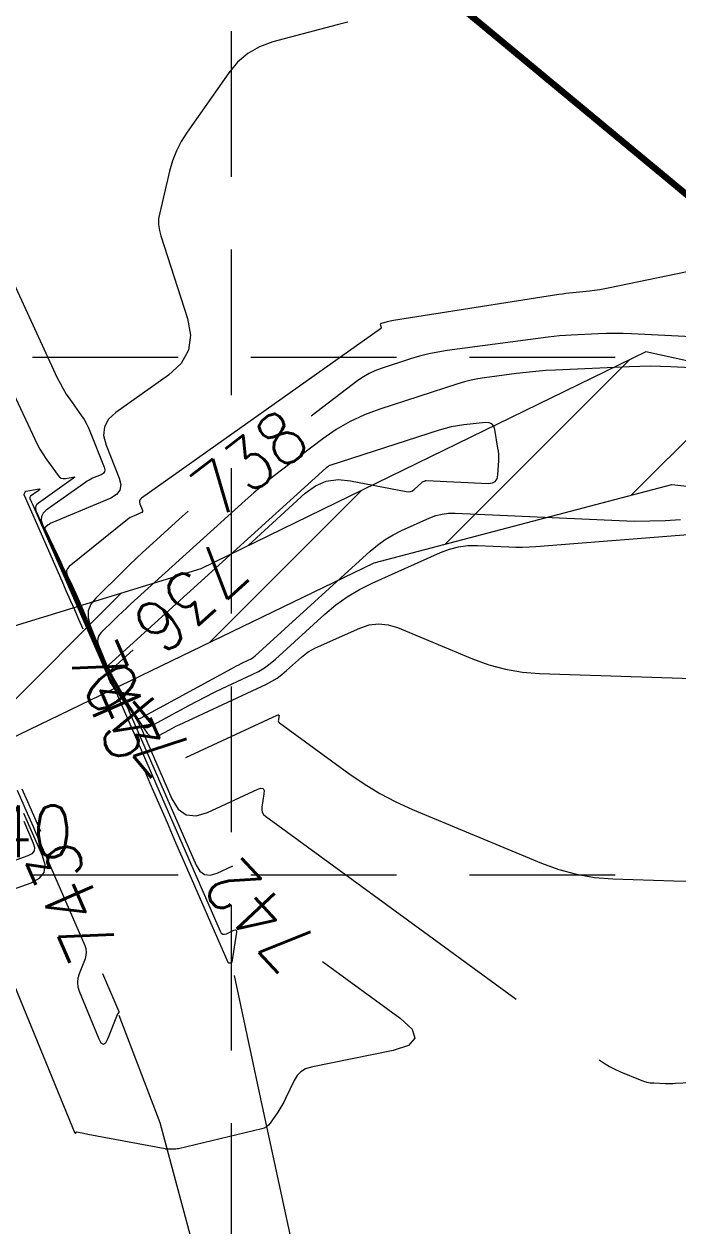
# Model space of a CAD drawing. Header units: feet. Extents: x 46644 to 49208, y 46045 to 47649.
# Drawn here: x 48069.8 to 48120.3, y 46299.5 to 46392.4 of the extents above; entities that cross this region are included whole.
import ezdxf
from ezdxf.enums import TextEntityAlignment as Align

# ---------------------------------------------------------------- set-up
doc = ezdxf.new("R2010")
doc.units = ezdxf.units.FT
doc.header["$MEASUREMENT"] = 0
doc.linetypes.add('DGN Style 3', pattern=[33.544038, 23.960027, -9.584011])
doc.linetypes.add('HIDDEN', pattern=[0.375, 0.25, -0.125])
doc.layers.get('0').update_dxf_attribs({"color": 1})
for name, color, linetype, lineweight in [('EC', 35, 'Continuous', 0), ('Level 15', 1, 'Continuous', 0), ('WATER', 5, 'Continuous', 0)]:
    doc.layers.add(name, color=color, linetype=linetype, lineweight=lineweight)
doc.layers.add('GRID', color=254, linetype='HIDDEN')
doc.styles.add('Style-STANDARD', font='STANDARD.shx')

msp = doc.modelspace()

# ---------------------------------------------------------------- hatches: boundary and pattern name
at = {"layer": 'WATER', "linetype": 'Continuous', "lineweight": 0}
h = msp.add_hatch(dxfattribs=at)
h.set_pattern_fill('ANSI31', color=5, scale=60, style=0)
h.paths.add_polyline_path([(48629.765, 46329.875), (48596.322, 46378.161), (48519.775, 46382.618), (48424.649, 46369.246), (48315.402, 46360.332), (48151.383, 46359.717), (48117.82, 46367.081), (48083.439, 46350.306), (48063.383, 46344.169), (48022.454, 46343.76), (47970.794, 46345.292), (47909.809, 46340.791), (47832.982, 46331.826), (47785.102, 46328.505), (47682.886, 46315.662), (47602.106, 46320.653), (47487.502, 46356.656), (47364.2, 46436.321), (47309.482, 46412.878), (47202.471, 46323.17), (47211.188, 46318.584), (47202.93, 46315.832), (47213.941, 46313.539), (47207.518, 46309.411), (47312.931, 46404.754), (47361.709, 46423.579), (47496.179, 46347.118), (47602.623, 46314.556), (47679.015, 46309.521), (47740.12, 46313.776), (47833.868, 46324.295), (47878.731, 46331.532), (47970.784, 46339.894), (48046.542, 46335.881), (48065.494, 46335.628), (48096.827, 46350.783), (48119.822, 46356.845), (48176.249, 46350.541), (48298.044, 46354.078), (48404.546, 46360.413), (48522.906, 46374.825), (48593.153, 46371.794), (48632.067, 46317.741), (48628.782, 46325.571), (48634.341, 46324.308)])

# ---------------------------------------------------------------- linework, layer by layer
at = {"color": 7, "linetype": 'Continuous', "lineweight": 0, "const_width": 0.5}
msp.add_lwpolyline([(47952.295, 46630.443), (47958.532, 46514.001), (48297.695, 46232.612)], dxfattribs=at)
at = {"layer": 'EC', "color": 35, "linetype": 'DGN Style 3', "lineweight": 0}
for p, q in [((48094.793, 46392.552), (48093.97, 46392.36)), ((48093.97, 46392.36), (48089.001, 46391.023)), ((48089.001, 46391.023), (48087.991, 46390.659)), ((48087.088, 46390.141), (48086.293, 46389.469)), ((48087.991, 46390.659), (48087.088, 46390.141)), ((48086.293, 46389.469), (48085.607, 46388.643)), ((48085.607, 46388.643), (48082.388, 46384.048)), ((48081.942, 46383.343), (48081.568, 46382.605)), ((48082.388, 46384.048), (48081.942, 46383.343)), ((48081.568, 46382.605), (48081.268, 46381.835)), ((48081.268, 46381.835), (48081.041, 46381.033)), ((48081.041, 46381.033), (48080.215, 46377.496)), ((48080.189, 46377.353), (48080.177, 46377.21)), ((48080.177, 46377.21), (48080.178, 46377.066)), ((48080.178, 46377.066), (48080.193, 46376.922)), ((48080.215, 46377.496), (48080.189, 46377.353)), ((48080.193, 46376.922), (48080.265, 46376.449)), ((48080.265, 46376.449), (48080.282, 46376.348)), ((48080.282, 46376.348), (48080.303, 46376.248)), ((48080.303, 46376.248), (48080.329, 46376.15)), ((48080.329, 46376.15), (48080.358, 46376.052)), ((48080.358, 46376.052), (48082.419, 46369.668)), ((48123.66, 46373.82), (48115.033, 46372.027)), ((48069.004, 46372.364), (48072.366, 46365.085)), ((48111.102, 46371.503), (48098.333, 46369.503)), ((48111.375, 46371.544), (48111.102, 46371.503)), ((48111.649, 46371.582), (48111.375, 46371.544)), ((48111.922, 46371.616), (48111.649, 46371.582)), ((48112.196, 46371.647), (48111.922, 46371.616)), ((48113.477, 46371.783), (48112.196, 46371.647)), ((48113.868, 46371.829), (48113.477, 46371.783)), ((48114.258, 46371.885), (48113.868, 46371.829)), ((48114.646, 46371.951), (48114.258, 46371.885)), ((48115.033, 46372.027), (48114.646, 46371.951)), ((48082.419, 46369.668), (48082.658, 46368.373)), ((48097.847, 46369.4), (48097.394, 46369.28)), ((48097.967, 46369.431), (48097.847, 46369.4)), ((48098.088, 46369.458), (48097.967, 46369.431)), ((48098.21, 46369.482), (48098.088, 46369.458)), ((48098.333, 46369.503), (48098.21, 46369.482)), ((48097.336, 46368.849), (48078.878, 46355.788)), ((48097.321, 46369.231), (48097.312, 46369.193)), ((48097.312, 46369.193), (48097.32, 46369.144)), ((48097.32, 46369.144), (48097.376, 46368.969)), ((48097.349, 46369.261), (48097.321, 46369.231)), ((48097.363, 46368.874), (48097.336, 46368.849)), ((48097.394, 46369.28), (48097.349, 46369.261)), ((48097.378, 46368.902), (48097.363, 46368.874)), ((48097.376, 46368.969), (48097.383, 46368.934)), ((48097.383, 46368.934), (48097.378, 46368.902)), ((48114.145, 46368.473), (48112.054, 46368.377)), ((48114.785, 46368.494), (48114.145, 46368.473)), ((48115.425, 46368.501), (48114.785, 46368.494)), ((48116.065, 46368.493), (48115.425, 46368.501)), ((48116.705, 46368.47), (48116.065, 46368.493)), ((48131.359, 46367.768), (48116.705, 46368.47)), ((48082.658, 46368.373), (48082.495, 46367.212)), ((48110.269, 46368.217), (48102.488, 46367.175)), ((48110.714, 46368.271), (48110.269, 46368.217)), ((48111.16, 46368.316), (48110.714, 46368.271)), ((48111.606, 46368.351), (48111.16, 46368.316)), ((48112.054, 46368.377), (48111.606, 46368.351)), ((48082.495, 46367.212), (48081.93, 46366.184)), ((48099.649, 46366.531), (48097.377, 46365.797)), ((48100.347, 46366.74), (48099.649, 46366.531)), ((48101.054, 46366.917), (48100.347, 46366.74)), ((48101.767, 46367.062), (48101.054, 46366.917)), ((48102.488, 46367.175), (48101.767, 46367.062)), ((48081.93, 46366.184), (48080.962, 46365.29)), ((48096.9, 46365.621), (48096.443, 46365.406)), ((48097.377, 46365.797), (48096.9, 46365.621)), ((48110.091, 46365.63), (48109.334, 46365.57)), ((48110.849, 46365.673), (48110.091, 46365.63)), ((48116.547, 46365.934), (48110.849, 46365.673)), ((48117.352, 46365.962), (48116.547, 46365.934)), ((48118.157, 46365.97), (48117.352, 46365.962)), ((48118.961, 46365.96), (48118.157, 46365.97)), ((48119.766, 46365.931), (48118.961, 46365.96)), ((48123.522, 46365.751), (48119.766, 46365.931)), ((48072.366, 46365.085), (48072.578, 46364.652)), ((48080.962, 46365.29), (48076.879, 46362.401)), ((48095.589, 46364.863), (48091.971, 46362.11)), ((48096.006, 46365.154), (48095.589, 46364.863)), ((48096.443, 46365.406), (48096.006, 46365.154)), ((48103.806, 46364.756), (48103.297, 46364.604)), ((48104.32, 46364.885), (48103.806, 46364.756)), ((48104.839, 46364.99), (48104.32, 46364.885)), ((48105.364, 46365.072), (48104.839, 46364.99)), ((48107.824, 46365.402), (48105.364, 46365.072)), ((48108.578, 46365.494), (48107.824, 46365.402)), ((48109.334, 46365.57), (48108.578, 46365.494)), ((48068.994, 46363.872), (48070.632, 46360.325)), ((48072.578, 46364.652), (48072.809, 46364.23)), ((48072.809, 46364.23), (48073.059, 46363.82)), ((48073.059, 46363.82), (48073.329, 46363.42)), ((48103.297, 46364.604), (48097.275, 46362.657)), ((48073.329, 46363.42), (48074.24, 46362.134)), ((48074.24, 46362.134), (48074.427, 46361.853)), ((48076.318, 46361.88), (48076.007, 46361.285)), ((48076.879, 46362.401), (48076.318, 46361.88)), ((48096.1, 46362.222), (48094.973, 46361.693)), ((48097.275, 46362.657), (48096.1, 46362.222)), ((48074.427, 46361.853), (48074.596, 46361.563)), ((48074.596, 46361.563), (48074.747, 46361.263)), ((48074.747, 46361.263), (48074.881, 46360.954)), ((48074.881, 46360.954), (48075.99, 46358.165)), ((48076.007, 46361.285), (48075.944, 46360.616)), ((48093.896, 46361.071), (48092.868, 46360.354)), ((48101.85, 46361.029), (48093.417, 46358.303)), ((48094.973, 46361.693), (48093.896, 46361.071)), ((48102.321, 46361.168), (48101.85, 46361.029)), ((48102.798, 46361.283), (48102.321, 46361.168)), ((48103.28, 46361.373), (48102.798, 46361.283)), ((48103.768, 46361.438), (48103.28, 46361.373)), ((48105.438, 46361.619), (48103.768, 46361.438)), ((48105.714, 46361.61), (48105.438, 46361.619)), ((48105.927, 46361.517), (48105.714, 46361.61)), ((48106.075, 46361.338), (48105.927, 46361.517)), ((48106.159, 46361.075), (48106.075, 46361.338)), ((48106.404, 46359.647), (48106.159, 46361.075)), ((48070.632, 46360.325), (48070.819, 46359.943)), ((48075.944, 46360.616), (48076.129, 46359.873)), ((48092.868, 46360.354), (48089.59, 46357.86)), ((48070.819, 46359.943), (48071.023, 46359.57)), ((48071.023, 46359.57), (48071.244, 46359.207)), ((48071.244, 46359.207), (48071.483, 46358.854)), ((48076.129, 46359.873), (48077.142, 46357.327)), ((48106.438, 46359.41), (48106.404, 46359.647)), ((48106.458, 46359.172), (48106.438, 46359.41)), ((48106.464, 46358.934), (48106.458, 46359.172)), ((48071.483, 46358.854), (48072.424, 46357.525)), ((48075.99, 46358.165), (48076.035, 46357.976)), ((48093.193, 46358.163), (48093.173, 46358.147)), ((48093.288, 46358.236), (48093.193, 46358.163)), ((48093.318, 46358.256), (48093.288, 46358.236)), ((48093.35, 46358.275), (48093.318, 46358.256)), ((48093.383, 46358.29), (48093.35, 46358.275)), ((48093.417, 46358.303), (48093.383, 46358.29)), ((48106.391, 46357.575), (48106.457, 46358.694)), ((48106.457, 46358.694), (48106.464, 46358.934)), ((48073.61, 46357.313), (48070.908, 46355.388)), ((48072.424, 46357.525), (48072.538, 46357.4)), ((48072.538, 46357.4), (48072.67, 46357.321)), ((48072.67, 46357.321), (48072.82, 46357.287)), ((48072.82, 46357.287), (48072.988, 46357.299)), ((48072.988, 46357.299), (48073.568, 46357.411)), ((48073.568, 46357.411), (48073.664, 46357.423)), ((48073.685, 46357.374), (48073.61, 46357.313)), ((48073.664, 46357.423), (48073.703, 46357.411)), ((48073.703, 46357.411), (48073.685, 46357.374)), ((48074.95, 46357.248), (48074.814, 46357.178)), ((48075.089, 46357.311), (48074.95, 46357.248)), ((48075.748, 46357.588), (48075.089, 46357.311)), ((48075.914, 46357.688), (48075.748, 46357.588)), ((48076.01, 46357.817), (48075.914, 46357.688)), ((48076.035, 46357.976), (48076.01, 46357.817)), ((48093.114, 46358.097), (48076.331, 46342.873)), ((48077.142, 46357.327), (48077.264, 46356.821)), ((48088.894, 46357.318), (48088.21, 46356.762)), ((48089.59, 46357.86), (48088.894, 46357.318)), ((48093.133, 46358.114), (48093.114, 46358.097)), ((48093.153, 46358.131), (48093.133, 46358.114)), ((48093.173, 46358.147), (48093.153, 46358.131)), ((48106.189, 46357.069), (48106.33, 46357.277)), ((48106.33, 46357.277), (48106.391, 46357.575)), ((48069.905, 46356.293), (48069.927, 46356.306)), ((48069.927, 46356.306), (48069.953, 46356.314)), ((48069.953, 46356.314), (48070.82, 46356.482)), ((48070.881, 46356.341), (48070.301, 46355.928)), ((48070.82, 46356.482), (48070.957, 46356.499)), ((48070.988, 46356.428), (48070.881, 46356.341)), ((48070.957, 46356.499), (48071.013, 46356.481)), ((48071.013, 46356.481), (48070.988, 46356.428)), ((48074.557, 46357.015), (48071.515, 46354.849)), ((48074.683, 46357.1), (48074.557, 46357.015)), ((48074.814, 46357.178), (48074.683, 46357.1)), ((48077.196, 46356.395), (48076.939, 46356.048)), ((48077.264, 46356.821), (48077.196, 46356.395)), ((48088.21, 46356.762), (48087.538, 46356.191)), ((48091.515, 46356.15), (48092.298, 46356.724)), ((48092.298, 46356.724), (48093.142, 46357.078)), ((48093.142, 46357.078), (48094.047, 46357.211)), ((48094.047, 46357.211), (48095.014, 46357.125)), ((48095.014, 46357.125), (48099.304, 46356.279)), ((48099.645, 46356.288), (48099.799, 46356.352)), ((48099.799, 46356.352), (48099.941, 46356.457)), ((48099.941, 46356.457), (48100.525, 46356.988)), ((48100.525, 46356.988), (48100.554, 46357.012)), ((48100.554, 46357.012), (48100.584, 46357.033)), ((48100.584, 46357.033), (48100.615, 46357.052)), ((48100.615, 46357.052), (48100.649, 46357.069)), ((48100.649, 46357.069), (48100.76, 46357.119)), ((48100.76, 46357.119), (48100.785, 46357.128)), ((48100.785, 46357.128), (48100.809, 46357.134)), ((48100.809, 46357.134), (48100.835, 46357.138)), ((48100.835, 46357.138), (48100.861, 46357.138)), ((48100.861, 46357.138), (48105.665, 46356.921)), ((48105.665, 46356.921), (48105.968, 46356.95)), ((48105.968, 46356.95), (48106.189, 46357.069)), ((48069.803, 46356.057), (48069.807, 46356.094)), ((48069.807, 46356.02), (48069.803, 46356.057)), ((48069.807, 46356.094), (48069.82, 46356.131)), ((48069.819, 46355.983), (48069.807, 46356.02)), ((48072.736, 46349.353), (48069.819, 46355.983)), ((48069.82, 46356.131), (48069.874, 46356.251)), ((48069.874, 46356.251), (48069.888, 46356.274)), ((48069.888, 46356.274), (48069.905, 46356.293)), ((48070.234, 46355.841), (48070.232, 46355.789)), ((48070.232, 46355.789), (48070.25, 46355.732)), ((48070.257, 46355.887), (48070.234, 46355.841)), ((48070.25, 46355.732), (48070.344, 46355.537)), ((48070.301, 46355.928), (48070.257, 46355.887)), ((48070.344, 46355.537), (48070.364, 46355.495)), ((48070.364, 46355.495), (48070.383, 46355.453)), ((48070.383, 46355.453), (48070.403, 46355.411)), ((48070.403, 46355.411), (48070.421, 46355.368)), ((48070.908, 46355.388), (48070.763, 46355.252)), ((48076.493, 46355.781), (48071.943, 46353.869)), ((48076.939, 46356.048), (48076.493, 46355.781)), ((48086.878, 46355.605), (48078.024, 46347.574)), ((48078.726, 46355.594), (48078.715, 46355.477)), ((48078.715, 46355.477), (48078.748, 46355.348)), ((48078.78, 46355.697), (48078.726, 46355.594)), ((48078.878, 46355.788), (48078.78, 46355.697)), ((48087.538, 46356.191), (48086.878, 46355.605)), ((48087.095, 46352.132), (48091.515, 46356.15)), ((48099.304, 46356.279), (48099.48, 46356.264)), ((48099.48, 46356.264), (48099.645, 46356.288)), ((48070.421, 46355.368), (48076.234, 46342.066)), ((48070.687, 46355.098), (48070.679, 46354.926)), ((48070.679, 46354.926), (48070.74, 46354.736)), ((48070.763, 46355.252), (48070.687, 46355.098)), ((48070.74, 46354.736), (48071.051, 46354.088)), ((48071.268, 46354.617), (48071.139, 46354.355)), ((48071.515, 46354.849), (48071.268, 46354.617)), ((48078.811, 46354.635), (48078.238, 46354.394)), ((48078.748, 46355.348), (48078.924, 46354.904)), ((48078.889, 46354.681), (48078.811, 46354.635)), ((48078.933, 46354.742), (48078.889, 46354.681)), ((48078.924, 46354.904), (48078.945, 46354.816)), ((48078.945, 46354.816), (48078.933, 46354.742)), ((48082.481, 46354.768), (48081.789, 46354.154)), ((48101.61, 46354.426), (48102.093, 46354.548)), ((48102.093, 46354.548), (48102.587, 46354.612)), ((48102.587, 46354.612), (48103.093, 46354.618)), ((48103.093, 46354.618), (48115.753, 46354.047)), ((48071.051, 46354.088), (48071.117, 46353.948)), ((48071.117, 46353.948), (48071.182, 46353.809)), ((48071.139, 46354.355), (48071.126, 46354.062)), ((48071.126, 46354.062), (48071.229, 46353.74)), ((48071.182, 46353.809), (48071.246, 46353.668)), ((48071.229, 46353.74), (48071.758, 46352.638)), ((48071.246, 46353.668), (48071.308, 46353.527)), ((48071.308, 46353.527), (48075.687, 46343.508)), ((48071.46, 46353.538), (48071.425, 46353.5)), ((48071.667, 46353.704), (48071.46, 46353.538)), ((48071.731, 46353.753), (48071.667, 46353.704)), ((48071.799, 46353.796), (48071.731, 46353.753)), ((48071.869, 46353.835), (48071.799, 46353.796)), ((48071.943, 46353.869), (48071.869, 46353.835)), ((48077.785, 46354.123), (48073.29, 46350.496)), ((48077.891, 46354.203), (48077.785, 46354.123)), ((48078.002, 46354.275), (48077.891, 46354.203)), ((48078.117, 46354.338), (48078.002, 46354.275)), ((48078.238, 46354.394), (48078.117, 46354.338)), ((48081.789, 46354.154), (48079.455, 46352.037)), ((48098.959, 46353.27), (48101.137, 46354.246)), ((48101.137, 46354.246), (48101.61, 46354.426)), ((48115.753, 46354.047), (48116.94, 46354.011)), ((48116.94, 46354.011), (48118.126, 46354.013)), ((48118.126, 46354.013), (48119.311, 46354.051)), ((48119.311, 46354.051), (48120.496, 46354.127)), ((48071.406, 46353.459), (48071.405, 46353.413)), ((48071.405, 46353.413), (48071.421, 46353.364)), ((48071.425, 46353.5), (48071.406, 46353.459)), ((48071.421, 46353.364), (48072.376, 46351.375)), ((48071.758, 46352.638), (48071.871, 46352.402)), ((48097.688, 46352.576), (48098.307, 46352.947)), ((48098.307, 46352.947), (48098.959, 46353.27)), ((48109.333, 46352.047), (48125.116, 46353.293)), ((48071.871, 46352.402), (48071.981, 46352.164)), ((48071.981, 46352.164), (48072.089, 46351.926)), ((48072.089, 46351.926), (48072.195, 46351.686)), ((48072.195, 46351.686), (48075.139, 46344.95)), ((48079.455, 46352.037), (48078.957, 46351.58)), ((48087.64, 46343.593), (48096.543, 46351.689)), ((48096.543, 46351.689), (48097.1, 46352.156)), ((48097.1, 46352.156), (48097.688, 46352.576)), ((48101.974, 46351.58), (48102.662, 46351.842)), ((48102.662, 46351.842), (48103.366, 46352.02)), ((48103.366, 46352.02), (48104.086, 46352.113)), ((48104.086, 46352.113), (48104.822, 46352.121)), ((48104.822, 46352.121), (48107.252, 46352.012)), ((48107.252, 46352.012), (48107.773, 46351.996)), ((48107.773, 46351.996), (48108.293, 46351.997)), ((48108.293, 46351.997), (48108.813, 46352.014)), ((48108.813, 46352.014), (48109.333, 46352.047)), ((48072.376, 46351.375), (48072.579, 46350.948)), ((48072.579, 46350.948), (48072.778, 46350.519)), ((48078.464, 46351.119), (48077.975, 46350.653)), ((48078.957, 46351.58), (48078.464, 46351.119)), ((48096.689, 46349.211), (48101.974, 46351.58)), ((48072.778, 46350.519), (48072.973, 46350.089)), ((48072.973, 46350.089), (48073.164, 46349.656)), ((48073.079, 46350.186), (48073.074, 46350.009)), ((48073.074, 46350.009), (48073.136, 46349.815)), ((48073.151, 46350.349), (48073.079, 46350.186)), ((48073.136, 46349.815), (48073.451, 46349.16)), ((48073.29, 46350.496), (48073.151, 46350.349)), ((48077.492, 46350.182), (48075.332, 46348.057)), ((48077.975, 46350.653), (48077.492, 46350.182)), ((48073.06, 46348.616), (48072.736, 46349.353)), ((48073.164, 46349.656), (48074.591, 46346.392)), ((48073.451, 46349.16), (48073.518, 46349.019)), ((48073.518, 46349.019), (48073.584, 46348.878)), ((48073.584, 46348.878), (48073.648, 46348.736)), ((48095.703, 46348.722), (48096.689, 46349.211)), ((48073.384, 46347.88), (48073.06, 46348.616)), ((48073.648, 46348.736), (48073.711, 46348.594)), ((48073.711, 46348.594), (48074.335, 46347.165)), ((48075.332, 46348.057), (48074.958, 46347.583)), ((48093.874, 46347.525), (48094.765, 46348.16)), ((48094.765, 46348.16), (48095.703, 46348.722)), ((48073.708, 46347.144), (48073.384, 46347.88)), ((48074.032, 46346.407), (48073.708, 46347.144)), ((48074.335, 46347.165), (48074.468, 46346.858)), ((48074.759, 46347.073), (48074.738, 46346.526)), ((48074.958, 46347.583), (48074.759, 46347.073)), ((48077.705, 46347.281), (48077.389, 46346.986)), ((48078.024, 46347.574), (48077.705, 46347.281)), ((48093.032, 46346.817), (48093.874, 46347.525)), ((48074.365, 46345.65), (48074.032, 46346.407)), ((48074.468, 46346.858), (48074.598, 46346.551)), ((48074.591, 46346.392), (48074.805, 46345.897)), ((48074.598, 46346.551), (48074.727, 46346.242)), ((48074.727, 46346.242), (48074.853, 46345.933)), ((48074.738, 46346.526), (48074.892, 46345.942)), ((48076.766, 46346.385), (48075.759, 46345.394)), ((48077.076, 46346.687), (48076.766, 46346.385)), ((48077.389, 46346.986), (48077.076, 46346.687)), ((48089.212, 46343.343), (48093.032, 46346.817)), ((48074.805, 46345.897), (48075.016, 46345.4)), ((48074.853, 46345.933), (48076.066, 46342.922)), ((48074.892, 46345.942), (48075.98, 46343.242)), ((48075.016, 46345.4), (48075.223, 46344.902)), ((48075.584, 46345.173), (48075.492, 46344.935)), ((48075.759, 46345.394), (48075.584, 46345.173)), ((48092.318, 46344.211), (48095.72, 46345.735)), ((48095.72, 46345.735), (48096.449, 46345.982)), ((48096.449, 46345.982), (48097.181, 46346.071)), ((48097.181, 46346.071), (48097.915, 46346.001)), ((48097.915, 46346.001), (48098.651, 46345.772)), ((48098.651, 46345.772), (48104.446, 46343.353)), ((48075.139, 46344.95), (48075.29, 46344.602)), ((48075.223, 46344.902), (48075.426, 46344.403)), ((48075.29, 46344.602), (48075.438, 46344.252)), ((48075.426, 46344.403), (48075.623, 46343.915)), ((48075.438, 46344.252), (48075.584, 46343.901)), ((48075.492, 46344.935), (48075.481, 46344.68)), ((48075.481, 46344.68), (48075.554, 46344.408)), ((48075.554, 46344.408), (48076.076, 46343.111)), ((48075.584, 46343.901), (48075.727, 46343.55)), ((48075.687, 46343.508), (48075.774, 46343.306)), ((48075.727, 46343.55), (48076.238, 46342.282)), ((48075.774, 46343.306), (48075.86, 46343.104)), ((48076.883, 46342.849), (48078.215, 46344.06)), ((48087.168, 46343.279), (48087.295, 46343.344)), ((48087.295, 46343.344), (48087.416, 46343.418)), ((48087.416, 46343.418), (48087.531, 46343.501)), ((48087.531, 46343.501), (48087.64, 46343.593)), ((48088.796, 46342.993), (48089.212, 46343.343)), ((48090.079, 46342.453), (48091.223, 46343.494)), ((48091.223, 46343.494), (48091.476, 46343.706)), ((48091.476, 46343.706), (48091.742, 46343.896)), ((48091.742, 46343.896), (48092.023, 46344.064)), ((48092.023, 46344.064), (48092.318, 46344.211)), ((48104.446, 46343.353), (48105.7, 46342.893)), ((48075.86, 46343.104), (48075.944, 46342.9)), ((48075.944, 46342.9), (48076.027, 46342.697)), ((48075.98, 46343.242), (48076.158, 46342.821)), ((48076.027, 46342.697), (48076.324, 46341.961)), ((48076.066, 46342.922), (48076.211, 46342.579)), ((48076.076, 46343.111), (48076.193, 46342.836)), ((48076.158, 46342.821), (48076.351, 46342.407)), ((48076.193, 46342.836), (48076.319, 46342.565)), ((48076.211, 46342.579), (48076.368, 46342.242)), ((48076.253, 46342.792), (48076.252, 46342.784)), ((48076.252, 46342.784), (48076.255, 46342.775)), ((48076.256, 46342.799), (48076.253, 46342.792)), ((48076.255, 46342.775), (48076.271, 46342.735)), ((48076.261, 46342.806), (48076.256, 46342.799)), ((48076.292, 46342.837), (48076.261, 46342.806)), ((48076.271, 46342.735), (48076.274, 46342.726)), ((48076.274, 46342.726), (48076.278, 46342.718)), ((48076.278, 46342.718), (48076.283, 46342.71)), ((48076.283, 46342.71), (48076.287, 46342.702)), ((48076.287, 46342.702), (48076.401, 46342.504)), ((48076.302, 46342.846), (48076.292, 46342.837)), ((48076.311, 46342.855), (48076.302, 46342.846)), ((48076.321, 46342.864), (48076.311, 46342.855)), ((48076.319, 46342.565), (48076.454, 46342.298)), ((48076.331, 46342.873), (48076.321, 46342.864)), ((48076.351, 46342.407), (48076.558, 46342)), ((48076.401, 46342.504), (48076.427, 46342.472)), ((48076.427, 46342.472), (48076.455, 46342.458)), ((48076.455, 46342.458), (48076.485, 46342.464)), ((48076.485, 46342.464), (48076.519, 46342.489)), ((48076.519, 46342.489), (48076.713, 46342.685)), ((48076.713, 46342.685), (48076.754, 46342.727)), ((48076.754, 46342.727), (48076.797, 46342.768)), ((48076.797, 46342.768), (48076.84, 46342.809)), ((48076.84, 46342.809), (48076.883, 46342.849)), ((48078.783, 46338.78), (48085.833, 46342.628)), ((48085.833, 46342.628), (48086.013, 46342.724)), ((48086.013, 46342.724), (48086.195, 46342.818)), ((48086.195, 46342.818), (48086.378, 46342.909)), ((48086.378, 46342.909), (48086.563, 46342.997)), ((48086.563, 46342.997), (48087.168, 46343.279)), ((48087.413, 46342.146), (48087.897, 46342.394)), ((48087.897, 46342.394), (48088.358, 46342.677)), ((48088.358, 46342.677), (48088.796, 46342.993)), ((48089.719, 46342.15), (48090.079, 46342.453)), ((48105.7, 46342.893), (48106.98, 46342.552)), ((48106.98, 46342.552), (48108.287, 46342.33)), ((48076.234, 46342.066), (48076.258, 46342.011)), ((48076.238, 46342.282), (48076.317, 46342.095)), ((48076.258, 46342.011), (48076.282, 46341.955)), ((48076.282, 46341.955), (48076.305, 46341.899)), ((48076.305, 46341.899), (48076.328, 46341.843)), ((48076.317, 46342.095), (48076.402, 46341.912)), ((48076.324, 46341.961), (48076.369, 46341.854)), ((48076.328, 46341.843), (48076.417, 46341.623)), ((48076.368, 46342.242), (48076.537, 46341.911)), ((48076.369, 46341.854), (48076.419, 46341.747)), ((48076.402, 46341.912), (48076.493, 46341.732)), ((48076.417, 46341.623), (48076.425, 46341.603)), ((48076.419, 46341.747), (48076.472, 46341.643)), ((48076.425, 46341.603), (48076.435, 46341.582)), ((48076.435, 46341.582), (48076.445, 46341.562)), ((48076.445, 46341.562), (48076.456, 46341.542)), ((48076.454, 46342.298), (48076.599, 46342.037)), ((48076.456, 46341.542), (48076.509, 46341.451)), ((48076.472, 46341.643), (48076.529, 46341.541)), ((48076.493, 46341.732), (48076.591, 46341.556)), ((48076.509, 46341.451), (48076.525, 46341.423)), ((48076.529, 46341.541), (48076.72, 46341.209)), ((48076.537, 46341.911), (48076.717, 46341.586)), ((48076.558, 46342), (48076.78, 46341.601)), ((48076.591, 46341.556), (48076.922, 46340.983)), ((48076.599, 46342.037), (48077.975, 46339.654)), ((48076.717, 46341.586), (48077.325, 46340.532)), ((48076.78, 46341.601), (48077.527, 46340.306)), ((48085.104, 46341.069), (48087.413, 46342.146)), ((48088.521, 46341.416), (48088.94, 46341.631)), ((48088.94, 46341.631), (48089.339, 46341.876)), ((48089.339, 46341.876), (48089.719, 46342.15)), ((48108.287, 46342.33), (48109.619, 46342.226)), ((48109.619, 46342.226), (48121.433, 46341.831)), ((48076.525, 46341.423), (48076.542, 46341.396)), ((48076.542, 46341.396), (48076.56, 46341.369)), ((48076.56, 46341.369), (48076.578, 46341.342)), ((48076.578, 46341.342), (48076.729, 46341.126)), ((48076.72, 46341.209), (48076.762, 46341.138)), ((48076.729, 46341.126), (48076.76, 46341.079)), ((48076.76, 46341.079), (48076.789, 46341.03)), ((48076.762, 46341.138), (48076.805, 46341.068)), ((48076.789, 46341.03), (48076.815, 46340.981)), ((48076.805, 46341.068), (48076.85, 46341)), ((48076.815, 46340.981), (48076.839, 46340.929)), ((48076.839, 46340.929), (48084.935, 46322.317)), ((48076.85, 46341), (48076.896, 46340.932)), ((48076.896, 46340.932), (48077.473, 46340.103)), ((48076.922, 46340.983), (48076.994, 46340.861)), ((48076.994, 46340.861), (48077.069, 46340.741)), ((48077.069, 46340.741), (48077.146, 46340.622)), ((48077.146, 46340.622), (48077.225, 46340.505)), ((48077.325, 46340.532), (48077.458, 46340.307)), ((48081.768, 46338.266), (48088.521, 46341.416)), ((48083.801, 46340.436), (48084.449, 46340.757)), ((48084.449, 46340.757), (48085.104, 46341.069)), ((48077.225, 46340.505), (48078.221, 46339.076)), ((48077.458, 46340.307), (48077.595, 46340.086)), ((48077.473, 46340.103), (48077.592, 46339.923)), ((48077.527, 46340.306), (48077.69, 46340.03)), ((48077.592, 46339.923), (48077.702, 46339.738)), ((48077.595, 46340.086), (48077.737, 46339.868)), ((48077.69, 46340.03), (48077.859, 46339.758)), ((48077.702, 46339.738), (48077.802, 46339.547)), ((48077.737, 46339.868), (48077.884, 46339.652)), ((48077.859, 46339.758), (48078.033, 46339.49)), ((48077.884, 46339.652), (48079.297, 46337.625)), ((48077.975, 46339.654), (48078.043, 46339.539)), ((48079.55, 46338.142), (48082.518, 46339.762)), ((48082.518, 46339.762), (48083.157, 46340.104)), ((48083.157, 46340.104), (48083.801, 46340.436)), ((48077.802, 46339.547), (48077.893, 46339.351)), ((48077.893, 46339.351), (48083.079, 46327.431)), ((48078.033, 46339.49), (48078.213, 46339.226)), ((48078.043, 46339.539), (48078.113, 46339.425)), ((48078.113, 46339.425), (48078.186, 46339.313)), ((48078.186, 46339.313), (48078.261, 46339.203)), ((48078.213, 46339.226), (48078.854, 46338.306)), ((48078.221, 46339.076), (48078.426, 46338.765)), ((48078.261, 46339.203), (48078.511, 46338.844)), ((48078.426, 46338.765), (48078.616, 46338.445)), ((48078.511, 46338.844), (48078.568, 46338.783)), ((48078.568, 46338.783), (48078.633, 46338.751)), ((48078.633, 46338.751), (48078.704, 46338.751)), ((48078.704, 46338.751), (48078.783, 46338.78)), ((48082.297, 46335.751), (48089.349, 46339.022)), ((48089.349, 46339.022), (48089.421, 46339.045)), ((48089.421, 46339.045), (48089.468, 46339.035)), ((48089.487, 46338.918), (48089.438, 46338.621)), ((48089.468, 46339.035), (48089.49, 46338.993)), ((48089.49, 46338.993), (48089.487, 46338.918)), ((48078.616, 46338.445), (48078.789, 46338.117)), ((48078.789, 46338.117), (48078.946, 46337.779)), ((48078.854, 46338.306), (48079, 46338.148)), ((48078.946, 46337.779), (48081.222, 46332.545)), ((48079, 46338.148), (48079.165, 46338.068)), ((48079.165, 46338.068), (48079.348, 46338.066)), ((48079.348, 46338.066), (48079.55, 46338.142)), ((48080.163, 46337.42), (48081.021, 46337.888)), ((48081.021, 46337.888), (48081.205, 46337.987)), ((48081.205, 46337.987), (48081.391, 46338.083)), ((48081.391, 46338.083), (48081.579, 46338.176)), ((48081.579, 46338.176), (48081.768, 46338.266)), ((48089.438, 46338.621), (48089.436, 46338.56)), ((48089.436, 46338.56), (48089.449, 46338.506)), ((48089.449, 46338.506), (48089.478, 46338.458)), ((48089.478, 46338.458), (48089.522, 46338.417)), ((48089.522, 46338.417), (48094.886, 46334.5)), ((48079.297, 46337.625), (48079.479, 46337.428)), ((48079.479, 46337.428), (48079.684, 46337.328)), ((48079.684, 46337.328), (48079.912, 46337.326)), ((48079.912, 46337.326), (48080.163, 46337.42)), ((48079.545, 46333.737), (48079.153, 46334.647)), ((48094.886, 46334.5), (48096.056, 46333.697)), ((48070.068, 46331.41), (48069.285, 46333.188)), ((48069.633, 46333.317), (48070.065, 46332.331)), ((48080.205, 46332.209), (48079.545, 46333.737)), ((48083.973, 46331.501), (48087.85, 46333.299)), ((48087.85, 46333.299), (48088.098, 46333.378)), ((48088.098, 46333.378), (48088.259, 46333.343)), ((48088.259, 46333.343), (48088.336, 46333.197)), ((48088.336, 46333.197), (48088.327, 46332.938)), ((48096.056, 46333.697), (48097.266, 46332.967)), ((48070.065, 46332.331), (48071.069, 46330.045)), ((48080.866, 46330.682), (48080.205, 46332.209)), ((48081.222, 46332.545), (48081.709, 46331.756)), ((48088.327, 46332.938), (48088.159, 46331.908)), ((48097.266, 46332.967), (48098.518, 46332.309)), ((48098.518, 46332.309), (48099.811, 46331.725)), ((48071.229, 46328.139), (48069.783, 46331.423)), ((48070.294, 46330.896), (48070.068, 46331.41)), ((48081.709, 46331.756), (48082.33, 46331.319)), ((48082.33, 46331.319), (48083.084, 46331.234)), ((48083.084, 46331.234), (48083.973, 46331.501)), ((48088.159, 46331.908), (48088.15, 46331.698)), ((48088.15, 46331.698), (48088.195, 46331.51)), ((48088.195, 46331.51), (48088.294, 46331.345)), ((48088.294, 46331.345), (48088.448, 46331.202)), ((48099.811, 46331.725), (48109.755, 46327.572)), ((48069.769, 46330.821), (48070.513, 46329.131)), ((48070.519, 46330.383), (48070.294, 46330.896)), ((48070.743, 46329.869), (48070.519, 46330.383)), ((48081.529, 46329.155), (48080.866, 46330.682)), ((48088.448, 46331.202), (48114.22, 46312.383)), ((48070.967, 46329.355), (48070.743, 46329.869)), ((48070.566, 46328.52), (48070.394, 46328.3)), ((48070.513, 46329.131), (48070.606, 46328.797)), ((48070.606, 46328.797), (48070.566, 46328.52)), ((48074.518, 46321.194), (48070.967, 46329.355)), ((48082.192, 46327.629), (48081.529, 46329.155)), ((48070.088, 46328.137), (48066.989, 46327.016)), ((48070.394, 46328.3), (48070.088, 46328.137)), ((48071.423, 46327.443), (48071.229, 46328.139)), ((48085.551, 46319.906), (48082.192, 46327.629)), ((48109.755, 46327.572), (48111.096, 46327.081)), ((48070.979, 46326.407), (48071.34, 46326.866)), ((48071.34, 46326.866), (48071.423, 46327.443)), ((48083.079, 46327.431), (48083.367, 46326.964)), ((48083.367, 46326.964), (48083.734, 46326.706)), ((48083.734, 46326.706), (48084.181, 46326.655)), ((48084.181, 46326.655), (48084.706, 46326.813)), ((48084.706, 46326.813), (48085.931, 46327.381)), ((48111.096, 46327.081), (48112.465, 46326.717)), ((48112.465, 46326.717), (48113.861, 46326.479)), ((48066.722, 46324.757), (48070.342, 46326.067)), ((48070.342, 46326.067), (48070.979, 46326.407)), ((48113.861, 46326.479), (48115.285, 46326.367)), ((48115.285, 46326.367), (48119.982, 46326.21)), ((48119.982, 46326.21), (48120.989, 46326.187)), ((48073.739, 46306.693), (48066.829, 46323.541)), ((48084.935, 46322.317), (48085.025, 46322.173)), ((48085.025, 46322.173), (48085.138, 46322.092)), ((48085.138, 46322.092), (48085.277, 46322.077)), ((48085.277, 46322.077), (48085.44, 46322.126)), ((48085.44, 46322.126), (48086.012, 46322.391)), ((48086.213, 46322.238), (48085.837, 46319.937)), ((48086.012, 46322.391), (48086.116, 46322.424)), ((48086.116, 46322.424), (48086.185, 46322.41)), ((48086.185, 46322.41), (48086.217, 46322.348)), ((48086.217, 46322.348), (48086.213, 46322.238)), ((48074.599, 46320.949), (48074.518, 46321.194)), ((48074.079, 46319.058), (48074.535, 46320.212)), ((48074.535, 46320.212), (48074.607, 46320.458)), ((48074.628, 46320.704), (48074.599, 46320.949)), ((48074.607, 46320.458), (48074.628, 46320.704)), ((48085.563, 46319.884), (48085.551, 46319.906)), ((48085.58, 46319.869), (48085.563, 46319.884)), ((48085.601, 46319.861), (48085.58, 46319.869)), ((48085.625, 46319.858), (48085.601, 46319.861)), ((48085.749, 46319.861), (48085.625, 46319.858)), ((48085.783, 46319.866), (48085.749, 46319.861)), ((48085.809, 46319.881), (48085.783, 46319.866)), ((48085.827, 46319.904), (48085.809, 46319.881)), ((48085.837, 46319.937), (48085.827, 46319.904)), ((48092.852, 46319.987), (48098.849, 46315.608)), ((48073.942, 46318.352), (48073.975, 46318.705)), ((48073.98, 46318), (48073.942, 46318.352)), ((48073.975, 46318.705), (48074.079, 46319.058)), ((48075.857, 46319.041), (48077.12, 46316.126)), ((48074.088, 46317.649), (48073.98, 46318)), ((48075.597, 46313.971), (48074.088, 46317.649)), ((48076.987, 46315.865), (48076.245, 46313.976)), ((48076.996, 46315.885), (48076.987, 46315.865)), ((48077.007, 46315.905), (48076.996, 46315.885)), ((48077.019, 46315.923), (48077.007, 46315.905)), ((48077.033, 46315.94), (48077.019, 46315.923)), ((48077.103, 46316.019), (48077.033, 46315.94)), ((48077.12, 46316.044), (48077.103, 46316.019)), ((48077.12, 46316.126), (48077.128, 46316.097)), ((48077.128, 46316.07), (48077.12, 46316.044)), ((48077.128, 46316.097), (48077.128, 46316.07)), ((48098.849, 46315.608), (48099.775, 46314.75)), ((48099.775, 46314.75), (48099.992, 46314.047)), ((48075.761, 46313.67), (48075.597, 46313.971)), ((48075.924, 46313.57), (48075.761, 46313.67)), ((48076.085, 46313.672), (48075.924, 46313.57)), ((48076.245, 46313.976), (48076.085, 46313.672)), ((48099.992, 46314.047), (48099.502, 46313.498)), ((48098.304, 46313.103), (48091.968, 46311.805)), ((48099.502, 46313.498), (48098.304, 46313.103)), ((48091.968, 46311.805), (48091.546, 46311.672)), ((48114.22, 46312.383), (48114.609, 46312.116)), ((48114.609, 46312.116), (48115.011, 46311.873)), ((48115.011, 46311.873), (48115.426, 46311.655)), ((48090.894, 46311.161), (48090.663, 46310.783)), ((48091.188, 46311.457), (48090.894, 46311.161)), ((48091.546, 46311.672), (48091.188, 46311.457)), ((48115.426, 46311.655), (48115.856, 46311.461)), ((48115.856, 46311.461), (48117.384, 46310.823)), ((48117.384, 46310.823), (48117.64, 46310.729)), ((48090.663, 46310.783), (48090, 46309.389)), ((48117.64, 46310.729), (48117.901, 46310.659)), ((48117.901, 46310.659), (48118.168, 46310.614)), ((48118.168, 46310.614), (48118.44, 46310.593)), ((48118.44, 46310.593), (48119.336, 46310.563)), ((48119.336, 46310.563), (48119.529, 46310.558)), ((48119.529, 46310.558), (48119.721, 46310.557)), ((48119.721, 46310.557), (48119.913, 46310.56)), ((48119.913, 46310.56), (48120.105, 46310.567)), ((48120.105, 46310.567), (48123.349, 46310.711)), ((48089.863, 46309.113), (48089.715, 46308.844)), ((48090, 46309.389), (48089.863, 46309.113)), ((48089.386, 46308.324), (48088.816, 46307.495)), ((48089.556, 46308.581), (48089.386, 46308.324)), ((48089.715, 46308.844), (48089.556, 46308.581)), ((48088.351, 46307.105), (48088.152, 46307.039)), ((48088.528, 46307.203), (48088.351, 46307.105)), ((48088.683, 46307.333), (48088.528, 46307.203)), ((48088.816, 46307.495), (48088.683, 46307.333)), ((48073.745, 46306.682), (48073.739, 46306.693)), ((48073.751, 46306.678), (48073.745, 46306.682)), ((48073.757, 46306.682), (48073.751, 46306.678)), ((48073.763, 46306.693), (48073.757, 46306.682)), ((48073.789, 46306.761), (48073.763, 46306.693)), ((48073.799, 46306.778), (48073.789, 46306.761)), ((48073.813, 46306.79), (48073.799, 46306.778)), ((48073.829, 46306.795), (48073.813, 46306.79)), ((48073.85, 46306.793), (48073.829, 46306.795)), ((48074.295, 46306.703), (48073.85, 46306.793)), ((48074.399, 46306.682), (48074.295, 46306.703)), ((48074.504, 46306.661), (48074.399, 46306.682)), ((48074.609, 46306.64), (48074.504, 46306.661)), ((48074.714, 46306.62), (48074.609, 46306.64)), ((48080.685, 46305.496), (48074.714, 46306.62)), ((48088.152, 46307.039), (48081.733, 46305.512)), ((48080.758, 46305.484), (48080.685, 46305.496)), ((48080.83, 46305.475), (48080.758, 46305.484)), ((48080.903, 46305.47), (48080.83, 46305.475)), ((48080.976, 46305.468), (48080.903, 46305.47)), ((48081.319, 46305.465), (48080.976, 46305.468)), ((48081.424, 46305.467), (48081.319, 46305.465)), ((48081.528, 46305.476), (48081.424, 46305.467)), ((48081.631, 46305.491), (48081.528, 46305.476)), ((48081.733, 46305.512), (48081.631, 46305.491))]:
    msp.add_line(p, q, dxfattribs=at)
at = {"layer": 'GRID', "color": 252, "linetype": 'HIDDEN', "lineweight": 0, "ltscale": 45}
for p, q in [((48085.803, 47606.853), (48085.803, 46206.677)), ((46686.7, 46366.677), (49166.7, 46366.677)), ((46686.7, 46326.677), (49166.7, 46326.677))]:
    msp.add_line(p, q, dxfattribs=at)
at = {"layer": 'Level 15', "color": 7, "linetype": 'DGN Style 3', "lineweight": 0, "flags": 128}
for points in [[(48098.738, 46262.813), (48098.102, 46264.827), (48093.061, 46286.486), (48088.008, 46309.733), (48085.866, 46319.745)], [(48077.105, 46315.831), (48080.272, 46307.532), (48086.304, 46285.212), (48091.432, 46263.057), (48091.532, 46262.737)]]:
    msp.add_lwpolyline(points, dxfattribs=at)
at = {"layer": 'WATER', "color": 5, "linetype": 'Continuous', "lineweight": 0}
for points in [[(48424.649, 46369.246), (48315.402, 46360.332), (48151.383, 46359.717), (48117.82, 46367.081), (48083.439, 46350.306), (48063.383, 46344.169), (48022.454, 46343.76), (47970.794, 46345.292), (47909.809, 46340.791), (47832.982, 46331.826), (47785.102, 46328.505), (47682.886, 46315.662)], [(47740.12, 46313.776), (47833.868, 46324.295), (47878.731, 46331.532), (47970.784, 46339.894), (48046.542, 46335.881), (48065.494, 46335.628), (48096.827, 46350.783), (48119.822, 46356.845), (48176.249, 46350.541), (48298.044, 46354.078), (48404.546, 46360.413)]]:
    msp.add_lwpolyline(points, dxfattribs=at)

# ---------------------------------------------------------------- texts
at = {"layer": 'EC', "color": 35, "linetype": 'DGN Style 3', "lineweight": 0, "style": 'Style-STANDARD'}
for s, rotation, p in [('738', 37.72643, (48087.196, 46358.477)), ('736', 222.27221, (48082.655, 46348.096)), ('743', 293.51575, (48076.773, 46340.155)), ('740', 129.26598, (48078.523, 46338.689)), ('743', 113.51741, (48073.472, 46324.547)), ('742', 133.10677, (48088.006, 46323.526))]:
    msp.add_text(s, height=4, rotation=rotation, dxfattribs=at).set_placement(p, align=Align.MIDDLE_CENTER)
msp.add_text('740', height=4, dxfattribs=at).set_placement((48068.888, 46330.041), align=Align.MIDDLE_CENTER)

doc.saveas('drawing.dxf')
